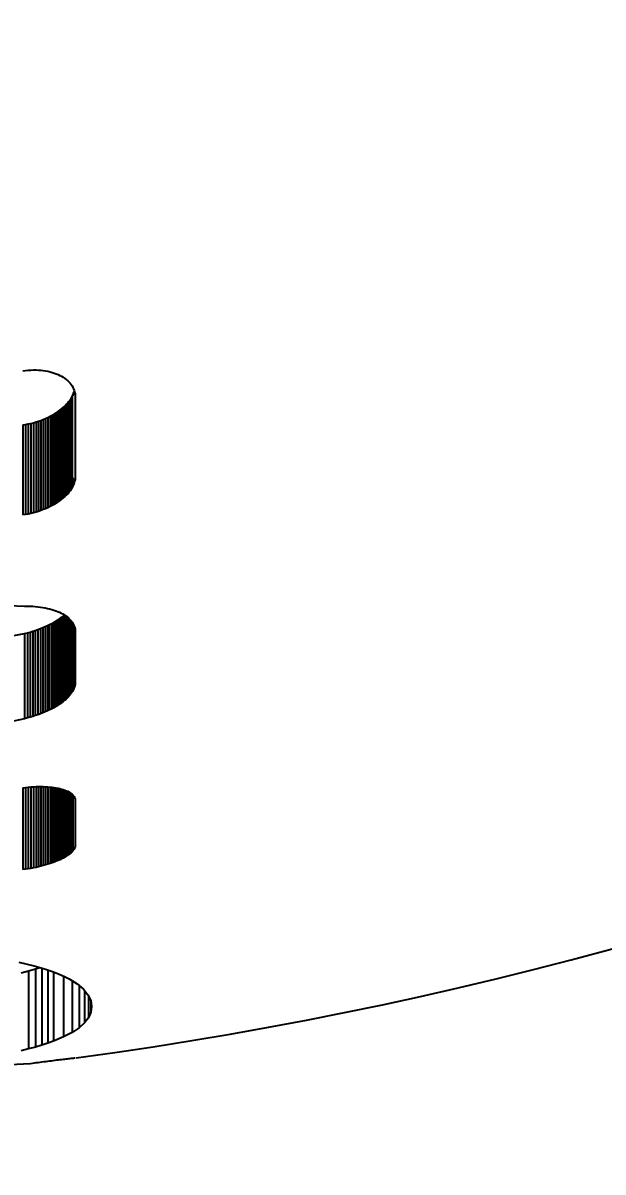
# Model space of a CAD drawing. Header units: millimetres. Extents: x -2553 to 1703, y -1801 to 643.
# Drawn here: x 1100.564 to 1102.817, y -9.701 to -5.236 of the extents above; entities that cross this region are included whole.
import ezdxf

# ---------------------------------------------------------------- set-up
doc = ezdxf.new("R2010")
doc.units = ezdxf.units.MM
for name, color, linetype in [('DIKOM_ОБЪЕКТ', 7, 'Continuous'), ('DIKOM_РАЗМЕР_ЗОНА', 7, 'Continuous'), ('DIKOM_РАЗМЕР_ОБЪЕКТА', 7, 'Continuous')]:
    doc.layers.add(name, color=color, linetype=linetype)
doc.styles.add('style1', font='arialbd.ttf', dxfattribs={"width": 0.8})
doc.dimstyles.new('1-50', dxfattribs={"dimtxt": 300, "dimasz": 200, "dimexe": 100, "dimexo": 0, "dimgap": 100, "dimtad": 1, "dimtxsty": 'style1', "dimcen": 200, "dimclrd": 7, "dimclre": 7, "dimclrt": 7, "dimadec": 1, "dimazin": 2, "dimtfac": 1, "dimtmove": 0, "dimatfit": 2, "dimfxl": 0, "dimlwd": 25, "dimlwe": 18, "dimarcsym": 0})

# ---------------------------------------------------------------- blocks, each defined once
blk = doc.blocks.new('*D8')
at = {"layer": 'Defpoints', "color": 0, "transparency": 16777216}
for p in [(-1337.4233, 17.3962), (1702.7913, 17.3962), (1702.7913, -1701)]:
    blk.add_point(p, dxfattribs=at)
at = {"layer": 'DIKOM_РАЗМЕР_ЗОНА', "color": 7, "lineweight": 18, "transparency": 16777216}
for p, q in [((-1337.4233, 17.3962), (-1337.4233, -1801)), ((1702.7913, 17.3962), (1702.7913, -1801))]:
    blk.add_line(p, q, dxfattribs=at)
at = {"layer": 'DIKOM_РАЗМЕР_ЗОНА', "color": 7, "lineweight": 25, "transparency": 16777216}
blk.add_line((-1137.4233, -1701), (1502.7913, -1701), dxfattribs=at)
at = {"layer": 'DIKOM_РАЗМЕР_ЗОНА', "color": 7, "transparency": 16777216}
for points in [[(-1137.4233, -1667.6667), (-1137.4233, -1734.3333), (-1337.4233, -1701)], [(1502.7913, -1667.6667), (1502.7913, -1734.3333), (1702.7913, -1701)]]:
    blk.add_solid(points, dxfattribs=at)
at = {"layer": 'DIKOM_РАЗМЕР_ЗОНА', "color": 7, "transparency": 16777216, "insert": (312.5767, -1447.7258), "char_height": 300, "attachment_point": 5, "style": 'style1'}
blk.add_mtext('{\\fArial|b0|i0|c204|p34;3040}', dxfattribs=at)
blk = doc.blocks.new('*D9')
at = {"layer": 'Defpoints', "color": 0, "transparency": 16777216}
for p in [(1202.7913, 17.3962), (-837.4234, 16.8962), (1202.7913, -1131.5)]:
    blk.add_point(p, dxfattribs=at)
at = {"layer": 'DIKOM_РАЗМЕР_ОБЪЕКТА', "color": 7, "lineweight": 18, "transparency": 16777216}
for p, q in [((1202.7913, 17.3962), (1202.7913, -1231.5)), ((-837.4234, 16.8962), (-837.4234, -1231.5))]:
    blk.add_line(p, q, dxfattribs=at)
at = {"layer": 'DIKOM_РАЗМЕР_ОБЪЕКТА', "color": 7, "lineweight": 25, "transparency": 16777216}
blk.add_line((-637.4234, -1131.5), (1002.7913, -1131.5), dxfattribs=at)
at = {"layer": 'DIKOM_РАЗМЕР_ОБЪЕКТА', "color": 7, "transparency": 16777216}
for points in [[(-637.4234, -1098.1667), (-637.4234, -1164.8333), (-837.4234, -1131.5)], [(1002.7913, -1098.1667), (1002.7913, -1164.8333), (1202.7913, -1131.5)]]:
    blk.add_solid(points, dxfattribs=at)
at = {"layer": 'DIKOM_РАЗМЕР_ОБЪЕКТА', "color": 7, "transparency": 16777216, "insert": (265.0827, -878.3281), "char_height": 300, "attachment_point": 5, "style": 'style1'}
blk.add_mtext('{\\fArial|b0|i0|c204|p34;2040}', dxfattribs=at)

msp = doc.modelspace()

# ---------------------------------------------------------------- linework, layer by layer
at = {"layer": 'DIKOM_ОБЪЕКТ', "color": 7, "linetype": 'Continuous'}
for p, q in [((1100.5635, -6.588), (1100.5739, -6.5866)), ((1100.5739, -6.5866), (1100.5842, -6.5856)), ((1100.5842, -6.5856), (1100.5944, -6.585)), ((1100.5944, -6.585), (1100.6044, -6.5847)), ((1100.6044, -6.5847), (1100.6142, -6.5847)), ((1100.6142, -6.5847), (1100.6239, -6.5851)), ((1100.6239, -6.5851), (1100.6333, -6.5858)), ((1100.6333, -6.5858), (1100.6425, -6.5868)), ((1100.6425, -6.5868), (1100.6516, -6.5881)), ((1100.6516, -6.5881), (1100.6603, -6.5898)), ((1100.6603, -6.5898), (1100.6688, -6.5917)), ((1100.6688, -6.5917), (1100.677, -6.594)), ((1100.677, -6.594), (1100.685, -6.5965)), ((1100.685, -6.5965), (1100.6926, -6.5993)), ((1100.6926, -6.5993), (1100.7, -6.6024)), ((1100.7, -6.6024), (1100.7071, -6.6057)), ((1100.7071, -6.6057), (1100.7138, -6.6094)), ((1100.7138, -6.6094), (1100.7203, -6.6132)), ((1100.7203, -6.6132), (1100.7262, -6.6173)), ((1100.7262, -6.6173), (1100.7319, -6.6217)), ((1100.7319, -6.6217), (1100.7373, -6.6263)), ((1100.7373, -6.6263), (1100.7421, -6.6311)), ((1100.7421, -6.6311), (1100.7466, -6.6362)), ((1100.7466, -6.6362), (1100.7506, -6.6414)), ((1100.7506, -6.6414), (1100.7542, -6.6469)), ((1100.7542, -6.6469), (1100.7575, -6.6526)), ((1100.7466, -6.7013), (1100.7506, -6.6952)), ((1100.7506, -6.6952), (1100.7542, -6.689)), ((1100.7506, -6.6952), (1100.7506, -7.0478)), ((1100.7542, -6.689), (1100.7575, -6.6828)), ((1100.7542, -6.689), (1100.7542, -7.0418)), ((1100.7575, -6.6526), (1100.7602, -6.6584)), ((1100.7575, -6.6828), (1100.7602, -6.6765)), ((1100.7575, -6.6828), (1100.7575, -6.685)), ((1100.7602, -6.6584), (1100.7626, -6.6645)), ((1100.7602, -6.6765), (1100.7626, -6.6701)), ((1100.7602, -6.6765), (1100.7602, -6.6819)), ((1100.7626, -6.6645), (1100.7643, -6.6707)), ((1100.7643, -6.6707), (1100.7657, -6.6771)), ((1100.7657, -6.6771), (1100.7664, -6.6837)), ((1100.7657, -6.6771), (1100.7657, -6.6798)), ((1100.7664, -6.6837), (1100.7666, -6.6904)), ((1100.7666, -6.6904), (1100.7666, -6.9984)), ((1100.7, -6.7461), (1100.7071, -6.7409)), ((1100.7071, -6.7409), (1100.7138, -6.7357)), ((1100.7071, -6.7409), (1100.7071, -7.0924)), ((1100.7138, -6.7357), (1100.7203, -6.7302)), ((1100.7138, -6.7357), (1100.7138, -7.0873)), ((1100.7203, -6.7302), (1100.7262, -6.7247)), ((1100.7203, -6.7302), (1100.7203, -7.082)), ((1100.7262, -6.7247), (1100.7319, -6.719)), ((1100.7262, -6.7247), (1100.7262, -7.0766)), ((1100.7319, -6.719), (1100.7373, -6.7132)), ((1100.7319, -6.719), (1100.7319, -7.071)), ((1100.7373, -6.7132), (1100.7421, -6.7073)), ((1100.7373, -6.7132), (1100.7373, -7.0654)), ((1100.7421, -6.7073), (1100.7466, -6.7013)), ((1100.7421, -6.7073), (1100.7421, -7.0596)), ((1100.7466, -6.7013), (1100.7466, -7.0538)), ((1100.6142, -6.7867), (1100.6239, -6.7837)), ((1100.6239, -6.7837), (1100.6333, -6.7804)), ((1100.6239, -6.7837), (1100.6239, -7.134)), ((1100.6333, -6.7804), (1100.6425, -6.7768)), ((1100.6333, -6.7804), (1100.6333, -7.1308)), ((1100.6425, -6.7768), (1100.6516, -6.773)), ((1100.6425, -6.7768), (1100.6425, -7.1274)), ((1100.6516, -6.773), (1100.6603, -6.769)), ((1100.6516, -6.773), (1100.6516, -7.1237)), ((1100.6603, -6.769), (1100.6688, -6.7648)), ((1100.6603, -6.769), (1100.6603, -7.1198)), ((1100.6688, -6.7648), (1100.677, -6.7604)), ((1100.6688, -6.7648), (1100.6688, -7.1157)), ((1100.677, -6.7604), (1100.685, -6.7558)), ((1100.677, -6.7604), (1100.677, -7.1114)), ((1100.685, -6.7558), (1100.6926, -6.751)), ((1100.685, -6.7558), (1100.685, -7.1069)), ((1100.6926, -6.751), (1100.7, -6.7461)), ((1100.6926, -6.751), (1100.6926, -7.1022)), ((1100.7, -6.7461), (1100.7, -7.0974)), ((1100.5635, -6.798), (1100.5739, -6.7963)), ((1100.5635, -6.798), (1100.5635, -7.148)), ((1100.5739, -6.7963), (1100.5842, -6.7943)), ((1100.5739, -6.7963), (1100.5739, -7.1463)), ((1100.5842, -6.7943), (1100.5944, -6.7921)), ((1100.5842, -6.7943), (1100.5842, -7.1444)), ((1100.5944, -6.7921), (1100.6044, -6.7895)), ((1100.5944, -6.7921), (1100.5944, -7.1422)), ((1100.6044, -6.7895), (1100.6142, -6.7867)), ((1100.6044, -6.7895), (1100.6044, -7.1397)), ((1100.6142, -6.7867), (1100.6142, -7.137)), ((1100.7575, -7.0038), (1100.7575, -7.0357)), ((1100.7602, -7.0069), (1100.7602, -7.0296)), ((1100.7626, -7.0082), (1100.7626, -7.0234)), ((1100.7643, -7.0088), (1100.7643, -7.0172)), ((1100.7664, -7.0047), (1100.7657, -7.0109)), ((1100.7657, -7.009), (1100.7657, -7.0109)), ((1100.7666, -6.9984), (1100.7664, -7.0047)), ((1100.7466, -7.0538), (1100.7421, -7.0596)), ((1100.7506, -7.0478), (1100.7466, -7.0538)), ((1100.7542, -7.0418), (1100.7506, -7.0478)), ((1100.7575, -7.0357), (1100.7542, -7.0418)), ((1100.7602, -7.0296), (1100.7575, -7.0357)), ((1100.7626, -7.0234), (1100.7602, -7.0296)), ((1100.7643, -7.0172), (1100.7626, -7.0234)), ((1100.7657, -7.0109), (1100.7643, -7.0172)), ((1100.7, -7.0974), (1100.6926, -7.1022)), ((1100.7071, -7.0924), (1100.7, -7.0974)), ((1100.7138, -7.0873), (1100.7071, -7.0924)), ((1100.7203, -7.082), (1100.7138, -7.0873)), ((1100.7262, -7.0766), (1100.7203, -7.082)), ((1100.7319, -7.071), (1100.7262, -7.0766)), ((1100.7373, -7.0654), (1100.7319, -7.071)), ((1100.7421, -7.0596), (1100.7373, -7.0654)), ((1100.5944, -7.1422), (1100.5842, -7.1444)), ((1100.6044, -7.1397), (1100.5944, -7.1422)), ((1100.6142, -7.137), (1100.6044, -7.1397)), ((1100.6239, -7.134), (1100.6142, -7.137)), ((1100.6333, -7.1308), (1100.6239, -7.134)), ((1100.6425, -7.1274), (1100.6333, -7.1308)), ((1100.6516, -7.1237), (1100.6425, -7.1274)), ((1100.6603, -7.1198), (1100.6516, -7.1237)), ((1100.6688, -7.1157), (1100.6603, -7.1198)), ((1100.677, -7.1114), (1100.6688, -7.1157)), ((1100.685, -7.1069), (1100.677, -7.1114)), ((1100.6926, -7.1022), (1100.685, -7.1069)), ((1100.5739, -7.1463), (1100.5635, -7.148)), ((1100.5842, -7.1444), (1100.5739, -7.1463)), ((1100.5698, -7.502), (1100.5806, -7.5021)), ((1100.5806, -7.5021), (1100.5912, -7.5024)), ((1100.5912, -7.5024), (1100.6015, -7.503)), ((1100.6015, -7.503), (1100.6115, -7.5037)), ((1100.6115, -7.5037), (1100.6214, -7.5047)), ((1100.6214, -7.5047), (1100.631, -7.506)), ((1100.631, -7.506), (1100.6404, -7.5074)), ((1100.6404, -7.5074), (1100.6494, -7.5091)), ((1100.6494, -7.5091), (1100.6583, -7.5109)), ((1100.6583, -7.5109), (1100.6668, -7.513)), ((1100.6668, -7.513), (1100.675, -7.5153)), ((1100.675, -7.5153), (1100.6831, -7.5178)), ((1100.6831, -7.5178), (1100.6906, -7.5204)), ((1100.6906, -7.5204), (1100.698, -7.5233)), ((1100.698, -7.5233), (1100.705, -7.5263)), ((1100.705, -7.5263), (1100.7117, -7.5295)), ((1100.7117, -7.5295), (1100.718, -7.5329)), ((1100.7117, -7.5468), (1100.718, -7.542)), ((1100.718, -7.5329), (1100.724, -7.5365)), ((1100.718, -7.542), (1100.724, -7.5371)), ((1100.718, -7.542), (1100.718, -7.8741)), ((1100.724, -7.5365), (1100.7297, -7.5402)), ((1100.724, -7.5371), (1100.7244, -7.5368)), ((1100.724, -7.5371), (1100.724, -7.8694)), ((1100.7297, -7.5402), (1100.7349, -7.5441)), ((1100.7297, -7.5402), (1100.7297, -7.8645)), ((1100.7349, -7.5441), (1100.7399, -7.5482)), ((1100.7349, -7.5441), (1100.7349, -7.8596)), ((1100.6214, -7.5934), (1100.631, -7.5898)), ((1100.631, -7.5898), (1100.6404, -7.586)), ((1100.631, -7.5898), (1100.631, -7.9208)), ((1100.6404, -7.586), (1100.6494, -7.5821)), ((1100.6404, -7.586), (1100.6404, -7.9172)), ((1100.6494, -7.5821), (1100.6583, -7.5781)), ((1100.6494, -7.5821), (1100.6494, -7.9134)), ((1100.6583, -7.5781), (1100.6668, -7.5739)), ((1100.6583, -7.5781), (1100.6583, -7.9094)), ((1100.6668, -7.5739), (1100.675, -7.5697)), ((1100.6668, -7.5739), (1100.6668, -7.9054)), ((1100.675, -7.5697), (1100.6829, -7.5653)), ((1100.675, -7.5697), (1100.675, -7.9012)), ((1100.6829, -7.5653), (1100.6906, -7.5608)), ((1100.6829, -7.5653), (1100.6829, -7.8969)), ((1100.6906, -7.5608), (1100.698, -7.5563)), ((1100.6906, -7.5608), (1100.6906, -7.8926)), ((1100.698, -7.5563), (1100.705, -7.5516)), ((1100.698, -7.5563), (1100.698, -7.8881)), ((1100.705, -7.5516), (1100.7117, -7.5468)), ((1100.705, -7.5516), (1100.705, -7.8835)), ((1100.7117, -7.5468), (1100.7117, -7.8789)), ((1100.7399, -7.5482), (1100.7443, -7.5524)), ((1100.7399, -7.5482), (1100.7399, -7.8546)), ((1100.7443, -7.5524), (1100.7484, -7.5568)), ((1100.7443, -7.5524), (1100.7443, -7.8496)), ((1100.7484, -7.5568), (1100.7521, -7.5613)), ((1100.7484, -7.5568), (1100.7484, -7.8445)), ((1100.7521, -7.5613), (1100.7555, -7.5659)), ((1100.7521, -7.5613), (1100.7521, -7.8394)), ((1100.7555, -7.5659), (1100.7585, -7.5707)), ((1100.7555, -7.5659), (1100.7555, -7.8343)), ((1100.7585, -7.5707), (1100.761, -7.5756)), ((1100.7585, -7.5707), (1100.7585, -7.8291)), ((1100.761, -7.5756), (1100.7629, -7.5806)), ((1100.761, -7.5756), (1100.761, -7.5988)), ((1100.7629, -7.5806), (1100.7645, -7.5858)), ((1100.7629, -7.5806), (1100.7629, -7.5966)), ((1100.7645, -7.5858), (1100.7657, -7.591)), ((1100.7645, -7.5858), (1100.7645, -7.5957)), ((1099.2823, -7.8369), (1100.5698, -7.6092)), ((1100.5698, -7.6092), (1100.5806, -7.6063)), ((1100.5698, -7.6092), (1100.5698, -7.9398)), ((1100.5806, -7.6063), (1100.5912, -7.6033)), ((1100.5806, -7.6063), (1100.5806, -7.937)), ((1100.5912, -7.6033), (1100.6015, -7.6002)), ((1100.5912, -7.6033), (1100.5912, -7.9341)), ((1100.6015, -7.6002), (1100.6115, -7.5969)), ((1100.6015, -7.6002), (1100.6015, -7.931)), ((1100.6115, -7.5969), (1100.6214, -7.5934)), ((1100.6115, -7.5969), (1100.6115, -7.9278)), ((1100.6214, -7.5934), (1100.6214, -7.9244)), ((1100.7657, -7.591), (1100.7664, -7.5964)), ((1100.7657, -7.591), (1100.7657, -7.5955)), ((1100.7664, -7.5964), (1100.7666, -7.6019)), ((1100.7666, -7.6019), (1100.7666, -7.7981)), ((1100.761, -7.8012), (1100.761, -7.824)), ((1100.7629, -7.8034), (1100.7629, -7.8188)), ((1100.7645, -7.8042), (1100.7645, -7.8136)), ((1100.7657, -7.8084), (1100.7645, -7.8136)), ((1100.7664, -7.8032), (1100.7657, -7.8084)), ((1100.7657, -7.8045), (1100.7657, -7.8084)), ((1100.7666, -7.7981), (1100.7664, -7.8032)), ((1100.7399, -7.8546), (1100.7349, -7.8596)), ((1100.7443, -7.8496), (1100.7399, -7.8546)), ((1100.7484, -7.8445), (1100.7443, -7.8496)), ((1100.7521, -7.8394), (1100.7484, -7.8445)), ((1100.7555, -7.8343), (1100.7521, -7.8394)), ((1100.7585, -7.8291), (1100.7555, -7.8343)), ((1100.761, -7.824), (1100.7585, -7.8291)), ((1100.7629, -7.8188), (1100.761, -7.824)), ((1100.7645, -7.8136), (1100.7629, -7.8188)), ((1100.675, -7.9012), (1100.6668, -7.9054)), ((1100.6829, -7.8969), (1100.675, -7.9012)), ((1100.6906, -7.8926), (1100.6829, -7.8969)), ((1100.698, -7.8881), (1100.6906, -7.8926)), ((1100.705, -7.8835), (1100.698, -7.8881)), ((1100.7117, -7.8789), (1100.705, -7.8835)), ((1100.718, -7.8741), (1100.7117, -7.8789)), ((1100.724, -7.8694), (1100.718, -7.8741)), ((1100.7297, -7.8645), (1100.724, -7.8694)), ((1100.7349, -7.8596), (1100.7297, -7.8645)), ((1100.5806, -7.937), (1100.5698, -7.9398)), ((1100.5912, -7.9341), (1100.5806, -7.937)), ((1100.6015, -7.931), (1100.5912, -7.9341)), ((1100.6115, -7.9278), (1100.6015, -7.931)), ((1100.6214, -7.9244), (1100.6115, -7.9278)), ((1100.631, -7.9208), (1100.6214, -7.9244)), ((1100.6404, -7.9172), (1100.631, -7.9208)), ((1100.6494, -7.9134), (1100.6404, -7.9172)), ((1100.6583, -7.9094), (1100.6494, -7.9134)), ((1100.6668, -7.9054), (1100.6583, -7.9094)), ((1100.5635, -8.2081), (1100.5739, -8.2068)), ((1100.5635, -8.2083), (1100.5739, -8.2069)), ((1100.5635, -8.2083), (1100.5635, -8.526)), ((1100.5739, -8.2068), (1100.5842, -8.2058)), ((1100.5739, -8.2069), (1100.5748, -8.2067)), ((1100.5739, -8.2069), (1100.5739, -8.5245)), ((1100.5842, -8.2058), (1100.5944, -8.2049)), ((1100.5842, -8.2058), (1100.5842, -8.523)), ((1100.5944, -8.2049), (1100.6044, -8.2043)), ((1100.5944, -8.2049), (1100.5944, -8.5212)), ((1100.6044, -8.2043), (1100.6142, -8.2038)), ((1100.6044, -8.2043), (1100.6044, -8.5193)), ((1100.6142, -8.2038), (1100.6239, -8.2036)), ((1100.6142, -8.2038), (1100.6142, -8.5173)), ((1100.6239, -8.2036), (1100.6333, -8.2035)), ((1100.6239, -8.2036), (1100.6239, -8.5152)), ((1100.6333, -8.2035), (1100.6425, -8.2037)), ((1100.6333, -8.2035), (1100.6333, -8.5129)), ((1100.6425, -8.2037), (1100.6516, -8.204)), ((1100.6425, -8.2037), (1100.6425, -8.5105)), ((1100.6516, -8.204), (1100.6603, -8.2046)), ((1100.6516, -8.204), (1100.6516, -8.508)), ((1100.6603, -8.2046), (1100.6688, -8.2053)), ((1100.6603, -8.2046), (1100.6603, -8.5054)), ((1100.6688, -8.2053), (1100.677, -8.2062)), ((1100.6688, -8.2053), (1100.6688, -8.5026)), ((1100.677, -8.2062), (1100.685, -8.2072)), ((1100.677, -8.2062), (1100.677, -8.4998)), ((1100.685, -8.2072), (1100.6926, -8.2085)), ((1100.685, -8.2072), (1100.685, -8.4969)), ((1100.6926, -8.2085), (1100.7, -8.2099)), ((1100.6926, -8.2085), (1100.6926, -8.4939)), ((1100.7, -8.2099), (1100.7071, -8.2115)), ((1100.7, -8.2099), (1100.7, -8.4908)), ((1100.7071, -8.2115), (1100.7138, -8.2132)), ((1100.7071, -8.2115), (1100.7071, -8.4877)), ((1100.7138, -8.2132), (1100.7203, -8.2151)), ((1100.7138, -8.2132), (1100.7138, -8.4844)), ((1100.7203, -8.2151), (1100.7262, -8.2172)), ((1100.7203, -8.2151), (1100.7203, -8.4812)), ((1100.7262, -8.2172), (1100.7319, -8.2194)), ((1100.7262, -8.2172), (1100.7262, -8.4778)), ((1100.7319, -8.2194), (1100.7373, -8.2218)), ((1100.7319, -8.2194), (1100.7319, -8.4744)), ((1100.7373, -8.2218), (1100.7421, -8.2244)), ((1100.7373, -8.2218), (1100.7373, -8.471)), ((1100.7421, -8.2244), (1100.7466, -8.227)), ((1100.7421, -8.2244), (1100.7421, -8.4675)), ((1100.7466, -8.227), (1100.7506, -8.2299)), ((1100.7466, -8.227), (1100.7466, -8.464)), ((1100.7506, -8.2299), (1100.7542, -8.2328)), ((1100.7506, -8.2299), (1100.7506, -8.4605)), ((1100.7542, -8.2328), (1100.7575, -8.2359)), ((1100.7542, -8.2328), (1100.7542, -8.4569)), ((1100.7575, -8.2359), (1100.7602, -8.2391)), ((1100.7575, -8.2359), (1100.7575, -8.4534)), ((1100.7602, -8.2391), (1100.7626, -8.2425)), ((1100.7602, -8.2391), (1100.7602, -8.2514)), ((1100.7626, -8.2425), (1100.7643, -8.246)), ((1100.7626, -8.2425), (1100.7626, -8.2496)), ((1100.7643, -8.246), (1100.7657, -8.2496)), ((1100.7643, -8.246), (1100.7643, -8.2489)), ((1100.7657, -8.2496), (1100.7664, -8.2533)), ((1100.7664, -8.2533), (1100.7666, -8.2572)), ((1100.7666, -8.2572), (1100.7666, -8.432)), ((1100.7602, -8.4377), (1100.7602, -8.4498)), ((1100.7664, -8.4355), (1100.7657, -8.439)), ((1100.7666, -8.432), (1100.7664, -8.4355)), ((1100.7203, -8.4812), (1100.7138, -8.4844)), ((1100.7262, -8.4778), (1100.7203, -8.4812)), ((1100.7319, -8.4744), (1100.7262, -8.4778)), ((1100.7373, -8.471), (1100.7319, -8.4744)), ((1100.7421, -8.4675), (1100.7373, -8.471)), ((1100.7466, -8.464), (1100.7421, -8.4675)), ((1100.7506, -8.4605), (1100.7466, -8.464)), ((1100.7542, -8.4569), (1100.7506, -8.4605)), ((1100.7575, -8.4534), (1100.7542, -8.4569)), ((1100.7602, -8.4498), (1100.7575, -8.4534)), ((1100.7626, -8.4462), (1100.7602, -8.4498)), ((1100.7626, -8.4396), (1100.7626, -8.4462)), ((1100.7643, -8.4426), (1100.7626, -8.4462)), ((1100.7657, -8.439), (1100.7643, -8.4426)), ((1100.7643, -8.4403), (1100.7643, -8.4426)), ((1100.5739, -8.5245), (1100.5635, -8.526)), ((1100.5842, -8.523), (1100.5739, -8.5245)), ((1100.5944, -8.5212), (1100.5842, -8.523)), ((1100.6044, -8.5193), (1100.5944, -8.5212)), ((1100.6142, -8.5173), (1100.6044, -8.5193)), ((1100.6239, -8.5152), (1100.6142, -8.5173)), ((1100.6333, -8.5129), (1100.6239, -8.5152)), ((1100.6425, -8.5105), (1100.6333, -8.5129)), ((1100.6516, -8.508), (1100.6425, -8.5105)), ((1100.6603, -8.5054), (1100.6516, -8.508)), ((1100.6688, -8.5026), (1100.6603, -8.5054)), ((1100.677, -8.4998), (1100.6688, -8.5026)), ((1100.685, -8.4969), (1100.677, -8.4998)), ((1100.6926, -8.4939), (1100.685, -8.4969)), ((1100.7, -8.4908), (1100.6926, -8.4939)), ((1100.7071, -8.4877), (1100.7, -8.4908)), ((1100.7138, -8.4844), (1100.7071, -8.4877)), ((1100.5477, -8.8855), (1100.6064, -8.8998)), ((1100.5567, -8.9271), (1100.5852, -8.9195)), ((1100.5852, -8.9195), (1100.612, -8.9118)), ((1100.5852, -8.9195), (1100.5852, -9.223)), ((1100.6064, -8.8998), (1100.6336, -8.9075)), ((1100.612, -8.9118), (1100.6296, -8.9064)), ((1100.612, -8.9118), (1100.612, -9.2155)), ((1100.6336, -8.9075), (1100.6589, -8.9155)), ((1100.637, -8.9086), (1100.637, -9.2078)), ((1100.6589, -8.9155), (1100.6824, -8.9238)), ((1100.6604, -8.916), (1100.6604, -9.2001)), ((1100.6822, -8.9237), (1100.6822, -9.1922)), ((1100.6824, -8.9238), (1100.7043, -8.9325)), ((1100.7043, -8.9325), (1100.7244, -8.9414)), ((1100.7215, -8.9402), (1100.7215, -9.1759)), ((1100.7244, -8.9414), (1100.7427, -8.9507)), ((1100.7427, -8.9507), (1100.7741, -8.9702)), ((1100.7546, -8.9581), (1100.7546, -9.1589)), ((1100.7741, -8.9702), (1100.7985, -8.9907)), ((1100.7818, -8.9767), (1100.7818, -9.1409)), ((1100.7985, -8.9907), (1100.816, -9.0122)), ((1100.8029, -8.9961), (1100.8029, -9.122)), ((1100.816, -9.0122), (1100.8266, -9.0346)), ((1100.818, -9.0164), (1100.818, -9.1018)), ((1100.8266, -9.0346), (1100.83, -9.0576)), ((1100.8271, -9.0378), (1100.8271, -9.0804)), ((1100.83, -9.0576), (1100.8271, -9.0804)), ((1100.818, -9.1018), (1100.8029, -9.122)), ((1100.8271, -9.0804), (1100.818, -9.1018)), ((1100.7818, -9.1409), (1100.7546, -9.1589)), ((1100.8029, -9.122), (1100.7818, -9.1409)), ((1100.6822, -9.1922), (1100.6604, -9.2001)), ((1100.7215, -9.1759), (1100.6822, -9.1922)), ((1100.7546, -9.1589), (1100.7215, -9.1759)), ((1100.5852, -9.223), (1100.5567, -9.2304)), ((1100.612, -9.2155), (1100.5852, -9.223)), ((1100.637, -9.2078), (1100.612, -9.2155)), ((1100.6604, -9.2001), (1100.637, -9.2078)), ((1100.1874, -9.3004), (1100.5933, -9.279)), ((1100.5933, -9.279), (1100.6005, -9.278)), ((1100.6005, -9.278), (1100.6077, -9.2771)), ((1100.6077, -9.2771), (1100.6151, -9.2761)), ((1100.6151, -9.2761), (1100.6224, -9.2751)), ((1100.6224, -9.2751), (1100.63, -9.2742)), ((1100.63, -9.2742), (1100.6374, -9.2732)), ((1100.6374, -9.2732), (1100.6449, -9.2722)), ((1100.6449, -9.2722), (1100.6523, -9.2713)), ((1100.6523, -9.2713), (1100.6597, -9.2703)), ((1100.6597, -9.2703), (1100.667, -9.2694)), ((1100.667, -9.2694), (1100.6743, -9.2685)), ((1100.6743, -9.2685), (1100.6814, -9.2676)), ((1100.6814, -9.2676), (1100.6884, -9.2667)), ((1100.6884, -9.2667), (1100.6952, -9.2659)), ((1100.6952, -9.2659), (1100.7019, -9.265)), ((1100.7019, -9.265), (1100.7084, -9.2642)), ((1100.7084, -9.2642), (1100.7146, -9.2635)), ((1100.7146, -9.2635), (1100.7206, -9.2627)), ((1100.7206, -9.2627), (1100.7264, -9.2621)), ((1100.7264, -9.2621), (1100.7318, -9.2614)), ((1100.7318, -9.2614), (1100.7369, -9.2608)), ((1100.7369, -9.2608), (1100.7417, -9.2602)), ((1100.7417, -9.2602), (1100.7462, -9.2597)), ((1100.7462, -9.2597), (1100.7502, -9.2593)), ((1100.7502, -9.2593), (1100.7539, -9.2588)), ((1100.7539, -9.2588), (1100.7571, -9.2585)), ((1100.7571, -9.2585), (1100.7599, -9.2582)), ((1100.7599, -9.2582), (1100.7623, -9.258)), ((1100.7623, -9.258), (1100.7642, -9.2578)), ((1100.7642, -9.2578), (1100.7655, -9.2577)), ((1100.7655, -9.2577), (1100.7664, -9.2577)), ((1100.7664, -9.2577), (1100.7666, -9.2577))]:
    msp.add_line(p, q, dxfattribs=at)
msp.add_arc((1098.607, 6.7108), 16.1146, 277.71442, 311.93614, dxfattribs=at)
for points, knots in [([(1098.2383, -7.3093), (1098.3611, -7.3295), (1099.1316, -7.4564), (1099.913, -7.4812), (1100.5698, -7.502)], [0, 0, 0, 0, 0.159373, 1, 1, 1, 1]), ([(1100.5698, -7.9398), (1099.9184, -8.0762), (1099.1458, -8.2379), (1098.3613, -8.3018), (1098.2383, -8.3119)], [0, 0, 0, 0, 0.843227, 1, 1, 1, 1])]:
    msp.add_open_spline(points, degree=3, knots=knots, dxfattribs=at)

# ---------------------------------------------------------------- dimensions: what is measured, and where the dimension line sits
at = {"layer": 'DIKOM_РАЗМЕР_ЗОНА'}
dim = msp.add_linear_dim(base=(1702.7913, -1701), p1=(-1337.4233, 17.3962), p2=(1702.7913, 17.3962), text='{\\fArial|b0|i0|c204|p34;3040}', dimstyle='1-50', dxfattribs=at)
dim.commit()
dim.dimension.update_dxf_attribs({"geometry": '*D8', "text_midpoint": (312.5767, -1701), "dimtype": 160})
at = {"layer": 'DIKOM_РАЗМЕР_ОБЪЕКТА'}
dim = msp.add_linear_dim(base=(1202.7913, -1131.5), p1=(-837.4234, 16.8962), p2=(1202.7913, 17.3962), text='{\\fArial|b0|i0|c204|p34;2040}', dimstyle='1-50', dxfattribs=at)
dim.commit()
dim.dimension.update_dxf_attribs({"geometry": '*D9', "text_midpoint": (265.0827, -1131.5), "dimtype": 160})

doc.saveas('drawing.dxf')
